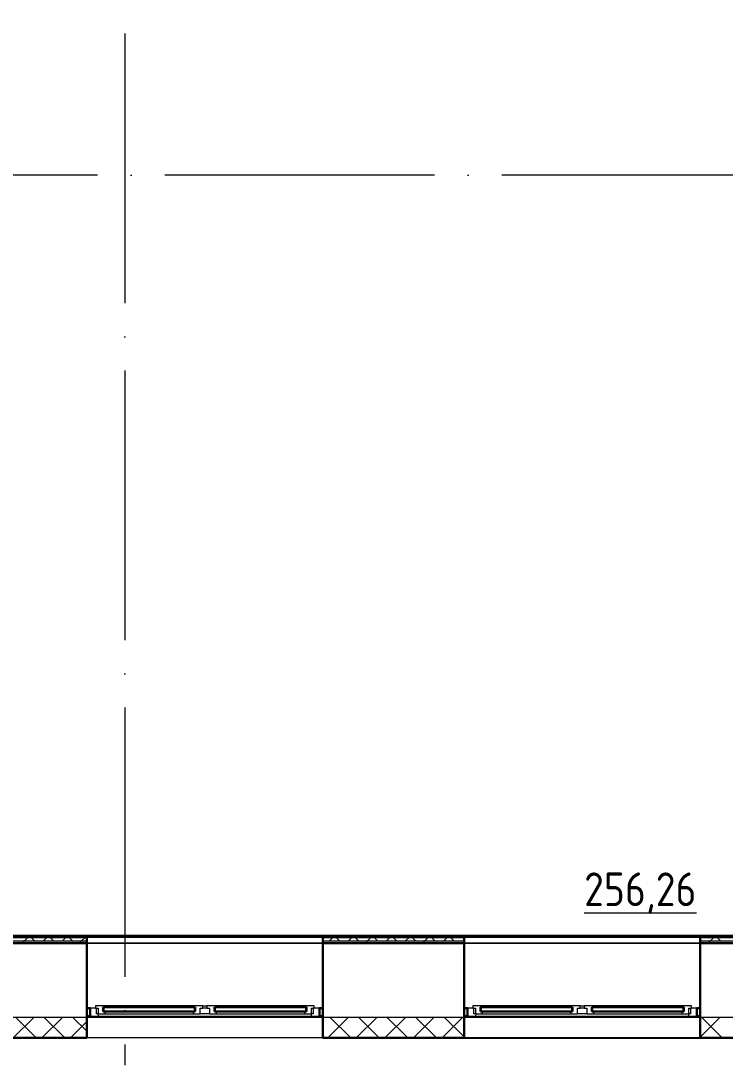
# Model space of a CAD drawing. Header units: millimetres. Extents: x -259809 to 472825, y -397243 to 31861.
# Drawn here: x 124906 to 130131, y -336616 to -328867 of the extents above; entities that cross this region are included whole.
import ezdxf

# ---------------------------------------------------------------- set-up
doc = ezdxf.new("R2010")
doc.units = ezdxf.units.MM
doc.linetypes.add('ADSK_Линия сетки', pattern=[25, 20, -2.5, 0, -2.5])
for name, color, linetype, lineweight in [('_ Окна', 252, 'Continuous', 30), ('Марки помещений', 252, 'Continuous', 20), ('Окна', 252, 'Continuous', 9), ('Оси', 252, 'Continuous', 9), ('Стены внутренние', 252, 'Continuous', 18), ('Стены наружные', 252, 'Continuous', 18), ('Стены штриховка', 7, 'Continuous', 9)]:
    doc.layers.add(name, color=color, linetype=linetype, lineweight=lineweight)
doc.styles.add('GOST Common_2', font='', dxfattribs={"width": 0.9, "height": 250})
doc.styles.get('GOST Common_2').set_extended_font_data('GOST type B')

# ---------------------------------------------------------------- blocks, each defined once
blk = doc.blocks.new('2 этаж')
at = {"layer": '_ Окна', "color": 251, "true_color": 0x636466}
for p, q in [((125271, 16478.7), (125246, 16478.7)), ((125271, 16420.7), (125271, 16478.7)), ((125369, 16486.7), (125366, 16486.7)), ((125366, 16486.7), (125366, 16454.7)), ((125366, 16454.7), (125369, 16454.7)), ((126046, 16486.7), (125369, 16486.7)), ((125369, 16486.7), (125369, 16454.7)), ((125369, 16454.7), (125369, 16486.7)), ((125369, 16454.7), (126046, 16454.7)), ((126046, 16454.7), (126046, 16486.7)), ((126046, 16486.7), (126046, 16454.7)), ((126049, 16486.7), (126046, 16486.7)), ((126046, 16454.7), (126049, 16454.7)), ((126049, 16454.7), (126049, 16486.7)), ((126196, 16486.7), (126193, 16486.7)), ((126193, 16486.7), (126193, 16454.7)), ((126193, 16454.7), (126196, 16454.7)), ((126873, 16486.7), (126196, 16486.7)), ((126196, 16486.7), (126196, 16454.7)), ((126196, 16454.7), (126196, 16486.7)), ((126196, 16454.7), (126873, 16454.7)), ((126873, 16454.7), (126873, 16486.7)), ((126873, 16486.7), (126873, 16454.7)), ((126876, 16486.7), (126873, 16486.7)), ((126873, 16454.7), (126876, 16454.7)), ((126876, 16454.7), (126876, 16486.7)), ((126996, 16478.7), (126971, 16478.7)), ((126971, 16478.7), (126971, 16420.7)), ((128071, 16478.7), (128046, 16478.7)), ((128071, 16420.7), (128071, 16478.7)), ((128169, 16486.7), (128166, 16486.7)), ((128166, 16486.7), (128166, 16454.7)), ((128166, 16454.7), (128169, 16454.7)), ((128846, 16486.7), (128169, 16486.7)), ((128169, 16486.7), (128169, 16454.7)), ((128169, 16454.7), (128169, 16486.7)), ((128169, 16454.7), (128846, 16454.7)), ((128846, 16454.7), (128846, 16486.7)), ((128846, 16486.7), (128846, 16454.7)), ((128849, 16486.7), (128846, 16486.7)), ((128846, 16454.7), (128849, 16454.7)), ((128849, 16454.7), (128849, 16486.7)), ((128996, 16486.7), (128993, 16486.7)), ((128993, 16486.7), (128993, 16454.7)), ((128993, 16454.7), (128996, 16454.7)), ((129673, 16486.7), (128996, 16486.7)), ((128996, 16486.7), (128996, 16454.7)), ((128996, 16454.7), (128996, 16486.7)), ((128996, 16454.7), (129673, 16454.7)), ((129673, 16454.7), (129673, 16486.7)), ((129673, 16486.7), (129673, 16454.7)), ((129676, 16486.7), (129673, 16486.7)), ((129673, 16454.7), (129676, 16454.7)), ((129676, 16454.7), (129676, 16486.7)), ((129796, 16478.7), (129771, 16478.7)), ((129771, 16478.7), (129771, 16420.7)), ((125246, 16420.7), (125271, 16420.7)), ((126971, 16420.7), (126996, 16420.7)), ((128046, 16420.7), (128071, 16420.7)), ((129771, 16420.7), (129796, 16420.7))]:
    blk.add_line(p, q, dxfattribs=at)
at = {"layer": '_ Окна', "color": 251, "lineweight": 18, "true_color": 0x636466}
for p, q in [((125309, 16478.7), (125271, 16478.7)), ((125271, 16478.7), (125271, 16420.7)), ((125365, 16495.7), (125309, 16495.7)), ((125309, 16495.7), (125309, 16478.7)), ((125309, 16478.7), (125329, 16478.7)), ((125317, 16437.7), (125317, 16478.7)), ((125329, 16437.7), (125317, 16437.7)), ((125329, 16478.7), (125329, 16437.7)), ((125329, 16437.7), (125379.5, 16437.7)), ((125330.5, 16420.7), (125335, 16437.7)), ((125366, 16494.7), (125365, 16495.7)), ((125367, 16495.7), (125366, 16494.7)), ((125366, 16454.7), (125366, 16486.7)), ((125366, 16486.7), (125384, 16486.7)), ((125384, 16454.7), (125366, 16454.7)), ((125381.6, 16495.7), (125367, 16495.7)), ((125379.5, 16437.7), (125384, 16454.7)), ((125384, 16486.7), (125381.6, 16495.7)), ((126033.4, 16495.7), (126031, 16486.7)), ((126031, 16486.7), (126049, 16486.7)), ((126049, 16454.7), (126031, 16454.7)), ((126031, 16454.7), (126035.6, 16437.7)), ((126048, 16495.7), (126033.4, 16495.7)), ((126035.6, 16437.7), (126086, 16437.7)), ((126049, 16494.7), (126048, 16495.7)), ((126050, 16495.7), (126049, 16494.7)), ((126049, 16486.7), (126049, 16454.7)), ((126106, 16495.7), (126050, 16495.7)), ((126086, 16437.7), (126086, 16478.7)), ((126086, 16478.7), (126106, 16478.7)), ((126106, 16478.7), (126106, 16495.7)), ((126192, 16495.7), (126136, 16495.7)), ((126136, 16495.7), (126136, 16478.7)), ((126136, 16478.7), (126156, 16478.7)), ((126156, 16478.7), (126156, 16437.7)), ((126156, 16437.7), (126206.5, 16437.7)), ((126193, 16494.7), (126192, 16495.7)), ((126194, 16495.7), (126193, 16494.7)), ((126193, 16454.7), (126193, 16486.7)), ((126193, 16486.7), (126211, 16486.7)), ((126211, 16454.7), (126193, 16454.7)), ((126208.6, 16495.7), (126194, 16495.7)), ((126206.5, 16437.7), (126211, 16454.7)), ((126211, 16486.7), (126208.6, 16495.7)), ((126860.4, 16495.7), (126858, 16486.7)), ((126858, 16486.7), (126876, 16486.7)), ((126876, 16454.7), (126858, 16454.7)), ((126858, 16454.7), (126862.6, 16437.7)), ((126875, 16495.7), (126860.4, 16495.7)), ((126862.6, 16437.7), (126913, 16437.7)), ((126876, 16494.7), (126875, 16495.7)), ((126877, 16495.7), (126876, 16494.7)), ((126876, 16486.7), (126876, 16454.7)), ((126933, 16495.7), (126877, 16495.7)), ((126907, 16437.7), (126911.6, 16420.7)), ((126913, 16437.7), (126913, 16478.7)), ((126913, 16478.7), (126933, 16478.7)), ((126925, 16437.7), (126913, 16437.7)), ((126925, 16478.7), (126925, 16437.7)), ((126933, 16478.7), (126933, 16495.7)), ((126971, 16478.7), (126933, 16478.7)), ((126971, 16420.7), (126971, 16478.7)), ((128108.6, 16478.7), (128071, 16478.7)), ((128071, 16478.7), (128071, 16420.7)), ((128165, 16495.7), (128109, 16495.7)), ((128109, 16495.7), (128109, 16478.7)), ((128109, 16478.7), (128129, 16478.7)), ((128117, 16437.7), (128117, 16478.7)), ((128129, 16437.7), (128117, 16437.7)), ((128129, 16478.7), (128129, 16437.7)), ((128129, 16437.7), (128179.5, 16437.7)), ((128130.5, 16420.7), (128135, 16437.7)), ((128166, 16494.7), (128165, 16495.7)), ((128167, 16495.7), (128166, 16494.7)), ((128166, 16454.7), (128166, 16486.7)), ((128166, 16486.7), (128184, 16486.7)), ((128184, 16454.7), (128166, 16454.7)), ((128181.6, 16495.7), (128167, 16495.7)), ((128179.5, 16437.7), (128184, 16454.7)), ((128184, 16486.7), (128181.6, 16495.7)), ((128833.4, 16495.7), (128831, 16486.7)), ((128831, 16486.7), (128849, 16486.7)), ((128849, 16454.7), (128831, 16454.7)), ((128831, 16454.7), (128835.6, 16437.7)), ((128848, 16495.7), (128833.4, 16495.7)), ((128835.6, 16437.7), (128886, 16437.7)), ((128849, 16494.7), (128848, 16495.7)), ((128850, 16495.7), (128849, 16494.7)), ((128849, 16486.7), (128849, 16454.7)), ((128906, 16495.7), (128850, 16495.7)), ((128886, 16437.7), (128886, 16478.7)), ((128886, 16478.7), (128906, 16478.7)), ((128906, 16478.7), (128906, 16495.7)), ((128992, 16495.7), (128936, 16495.7)), ((128936, 16495.7), (128936, 16478.7)), ((128936, 16478.7), (128956, 16478.7)), ((128956, 16478.7), (128956, 16437.7)), ((128956, 16437.7), (129006.5, 16437.7)), ((128993, 16494.7), (128992, 16495.7)), ((128994, 16495.7), (128993, 16494.7)), ((128993, 16454.7), (128993, 16486.7)), ((128993, 16486.7), (129011, 16486.7)), ((129011, 16454.7), (128993, 16454.7)), ((129008.6, 16495.7), (128994, 16495.7)), ((129006.5, 16437.7), (129011, 16454.7)), ((129011, 16486.7), (129008.6, 16495.7)), ((129660.4, 16495.7), (129658, 16486.7)), ((129658, 16486.7), (129676, 16486.7)), ((129676, 16454.7), (129658, 16454.7)), ((129658, 16454.7), (129662.6, 16437.7)), ((129675, 16495.7), (129660.4, 16495.7)), ((129662.6, 16437.7), (129713, 16437.7)), ((129676, 16494.7), (129675, 16495.7)), ((129677, 16495.7), (129676, 16494.7)), ((129676, 16486.7), (129676, 16454.7)), ((129733, 16495.7), (129677, 16495.7)), ((129707, 16437.7), (129711.6, 16420.7)), ((129713, 16437.7), (129713, 16478.7)), ((129713, 16478.7), (129733, 16478.7)), ((129725, 16437.7), (129713, 16437.7)), ((129725, 16478.7), (129725, 16437.7)), ((129733, 16478.7), (129733, 16495.7)), ((129771, 16478.7), (129733, 16478.7)), ((129771, 16420.7), (129771, 16478.7)), ((125271, 16420.7), (125330.5, 16420.7)), ((126911.6, 16420.7), (126971, 16420.7)), ((128071, 16420.7), (128130.5, 16420.7)), ((129711.6, 16420.7), (129771, 16420.7))]:
    blk.add_line(p, q, dxfattribs=at)
at = {"layer": 'Окна', "color": 251, "true_color": 0x636466}
for p, q in [((125367, 16495.7), (125365, 16495.7)), ((125379.5, 16437.7), (126035.6, 16437.7)), ((126033.4, 16495.7), (125381.6, 16495.7)), ((126050, 16495.7), (126048, 16495.7)), ((126156, 16437.7), (126086, 16437.7)), ((126106, 16495.7), (126136, 16495.7)), ((126136, 16478.7), (126106, 16478.7)), ((126194, 16495.7), (126192, 16495.7)), ((126206.5, 16437.7), (126862.6, 16437.7)), ((126860.4, 16495.7), (126208.6, 16495.7)), ((126877, 16495.7), (126875, 16495.7)), ((128167, 16495.7), (128165, 16495.7)), ((128179.5, 16437.7), (128835.6, 16437.7)), ((128833.4, 16495.7), (128181.6, 16495.7)), ((128850, 16495.7), (128848, 16495.7)), ((128956, 16437.7), (128886, 16437.7)), ((128906, 16495.7), (128936, 16495.7)), ((128936, 16478.7), (128906, 16478.7)), ((128994, 16495.7), (128992, 16495.7)), ((129006.5, 16437.7), (129662.6, 16437.7)), ((129660.4, 16495.7), (129008.6, 16495.7)), ((129677, 16495.7), (129675, 16495.7)), ((125330.5, 16420.7), (126911.6, 16420.7)), ((128130.5, 16420.7), (129711.6, 16420.7))]:
    blk.add_line(p, q, dxfattribs=at)
at = {"layer": 'Оси', "color": 251, "linetype": 'ADSK_Линия сетки', "ltscale": 100, "true_color": 0x636466}
for p, q in [((125526, 33711.4), (125526, 16056.5)), ((165326, 22660.7), (93565.9, 22660.7)), ((165326, 16960.7), (93603.7, 16960.7))]:
    blk.add_line(p, q, dxfattribs=at)
at = {"layer": 'Стены внутренние', "color": 251, "lineweight": 30, "true_color": 0x636466}
for p, q in [((124176, 16960.7), (125246, 16960.7)), ((125246, 16960.7), (125246, 16258.7)), ((126996, 16960.7), (128046, 16960.7)), ((126996, 16960.7), (126996, 16258.7)), ((128046, 16960.7), (128046, 16258.7)), ((129796, 16960.7), (130116, 16960.7)), ((129796, 16960.7), (129796, 16258.7)), ((124176, 16258.7), (125246, 16258.7)), ((126996, 16258.7), (128046, 16258.7)), ((130724, 16258.7), (129796, 16258.7))]:
    blk.add_line(p, q, dxfattribs=at)
at = {"layer": 'Стены внутренние', "color": 251, "true_color": 0x636466}
for p, q in [((125246, 16960.7), (126996, 16960.7)), ((128046, 16960.7), (129796, 16960.7)), ((130724, 16410.7), (122431, 16410.7)), ((126996, 16258.7), (125246, 16258.7)), ((129796, 16258.7), (128046, 16258.7))]:
    blk.add_line(p, q, dxfattribs=at)
at = {"layer": 'Стены внутренние', "color": 251, "linetype": 'Continuous', "lineweight": 9, "true_color": 0x636466}
for p, q in [((124701.3, 16260.7), (124851.3, 16410.7)), ((124867.1, 16260.7), (124717.1, 16410.7)), ((124913.5, 16260.7), (125063.5, 16410.7)), ((125079.3, 16260.7), (124929.3, 16410.7)), ((125125.6, 16260.7), (125246, 16381.2)), ((125244, 16308.2), (125141.4, 16410.7)), ((127034.8, 16260.7), (127184.8, 16410.7)), ((127200.6, 16260.7), (127050.6, 16410.7)), ((127246.9, 16260.7), (127396.9, 16410.7)), ((127412.7, 16260.7), (127262.7, 16410.7)), ((127459, 16260.7), (127609, 16410.7)), ((127624.9, 16260.7), (127474.9, 16410.7)), ((127671.2, 16260.7), (127821.2, 16410.7)), ((127837, 16260.7), (127687, 16410.7)), ((127883.3, 16260.7), (128033.3, 16410.7)), ((128044, 16265.9), (127899.1, 16410.7)), ((129798, 16266.3), (129942.5, 16410.7)), ((129958.3, 16260.7), (129808.3, 16410.7)), ((126998, 16299), (126996, 16302.5)), ((128046, 16312.6), (128044, 16316.1)), ((125052.3, 16260.7), (125051.2, 16258.7)), ((127750.6, 16260.7), (127749.5, 16258.7)), ((129954.2, 16258.7), (129953, 16260.7))]:
    blk.add_line(p, q, dxfattribs=at)
at = {"layer": 'Стены наружные', "color": 251, "lineweight": 30, "true_color": 0x636466}
for p, q in [((130071, 17015.7), (112936, 17015.7)), ((112936, 17010.7), (130071, 17010.7)), ((124176, 17005.7), (125246, 17005.7)), ((125246, 17005.7), (125246, 16960.7)), ((126996, 17005.7), (128046, 17005.7)), ((126996, 17005.7), (126996, 16960.7)), ((128046, 17005.7), (128046, 16960.7)), ((129796, 17005.7), (130071, 17005.7)), ((129796, 17005.7), (129796, 16960.7)), ((124176, 16960.7), (125246, 16960.7)), ((126996, 16960.7), (128046, 16960.7)), ((130236, 16960.7), (129796, 16960.7))]:
    blk.add_line(p, q, dxfattribs=at)
at = {"layer": 'Стены наружные', "color": 251, "linetype": 'Continuous', "lineweight": 9, "true_color": 0x636466}
for p, q in [((124764.9, 16960.7), (124779.9, 16975.7)), ((124779.9, 16975.7), (124809.9, 17005.7)), ((124859.3, 16975.7), (124829.3, 17005.7)), ((124921.4, 16975.7), (124951.4, 17005.7)), ((125000.7, 16975.7), (124970.7, 17005.7)), ((125062.8, 16975.7), (125092.8, 17005.7)), ((125142.1, 16975.7), (125112.1, 17005.7)), ((125189.2, 16960.7), (125204.2, 16975.7)), ((125204.2, 16975.7), (125234.2, 17005.7)), ((127042.7, 16975.7), (127072.7, 17005.7)), ((127122, 16975.7), (127092, 17005.7)), ((127184.1, 16975.7), (127214.1, 17005.7)), ((127263.4, 16975.7), (127233.4, 17005.7)), ((127310.5, 16960.7), (127325.5, 16975.7)), ((127325.5, 16975.7), (127355.5, 17005.7)), ((127404.8, 16975.7), (127374.8, 17005.7)), ((127466.9, 16975.7), (127496.9, 17005.7)), ((127546.3, 16975.7), (127516.3, 17005.7)), ((127608.4, 16975.7), (127638.4, 17005.7)), ((127687.7, 16975.7), (127657.7, 17005.7)), ((127734.8, 16960.7), (127749.8, 16975.7)), ((127749.8, 16975.7), (127779.8, 17005.7)), ((127829.1, 16975.7), (127799.1, 17005.7)), ((127891.2, 16975.7), (127921.2, 17005.7)), ((127970.5, 16975.7), (127940.5, 17005.7)), ((128032.6, 16975.7), (128046, 16989.1)), ((129809, 16975.7), (129796, 16988.7)), ((129856.1, 16960.7), (129871.1, 16975.7)), ((129871.1, 16975.7), (129901.1, 17005.7)), ((129950.4, 16975.7), (129920.4, 17005.7))]:
    blk.add_line(p, q, dxfattribs=at)
at = {"layer": 'Стены наружные', "color": 251, "true_color": 0x636466}
for p, q in [((125246, 17005.7), (126996, 17005.7)), ((128046, 17005.7), (129796, 17005.7)), ((126996, 16960.7), (125246, 16960.7)), ((129796, 16960.7), (128046, 16960.7)), ((127501, 16253.7), (127501, 16258.7)), ((130341, 16253.7), (127501, 16253.7)), ((128046, 16258.7), (129796, 16258.7)), ((128046, 16258.7), (128046, 16253.7)), ((129796, 16253.7), (129796, 16258.7))]:
    blk.add_line(p, q, dxfattribs=at)
at = {"layer": 'Стены штриховка', "color": 251, "true_color": 0x636466}
for p, q in [((125246, 16975.7), (124176, 16975.7)), ((128046, 16975.7), (126996, 16975.7)), ((130071, 16975.7), (129796, 16975.7)), ((125246, 16334.7), (125244, 16334.7)), ((125244, 16334.7), (125244, 16260.7)), ((126998, 16334.7), (126996, 16334.7)), ((126998, 16260.7), (126998, 16334.7)), ((128046, 16334.7), (128044, 16334.7)), ((128044, 16334.7), (128044, 16260.7)), ((129798, 16334.7), (129796, 16334.7)), ((129798, 16260.7), (129798, 16334.7)), ((125244, 16260.7), (124178, 16260.7)), ((128044, 16260.7), (126998, 16260.7)), ((130726, 16260.7), (129798, 16260.7))]:
    blk.add_line(p, q, dxfattribs=at)
at = {"layer": 'Марки помещений', "color": 251, "true_color": 0x636466, "style": 'GOST Common_2', "width": 0.9}
blk.add_text('%%U256,26', height=250, dxfattribs=at).set_placement((128935.1, 17236.5))

msp = doc.modelspace()

# ---------------------------------------------------------------- block references
msp.add_blockref('2 этаж', (150, -352672.8))

doc.saveas('drawing.dxf')
